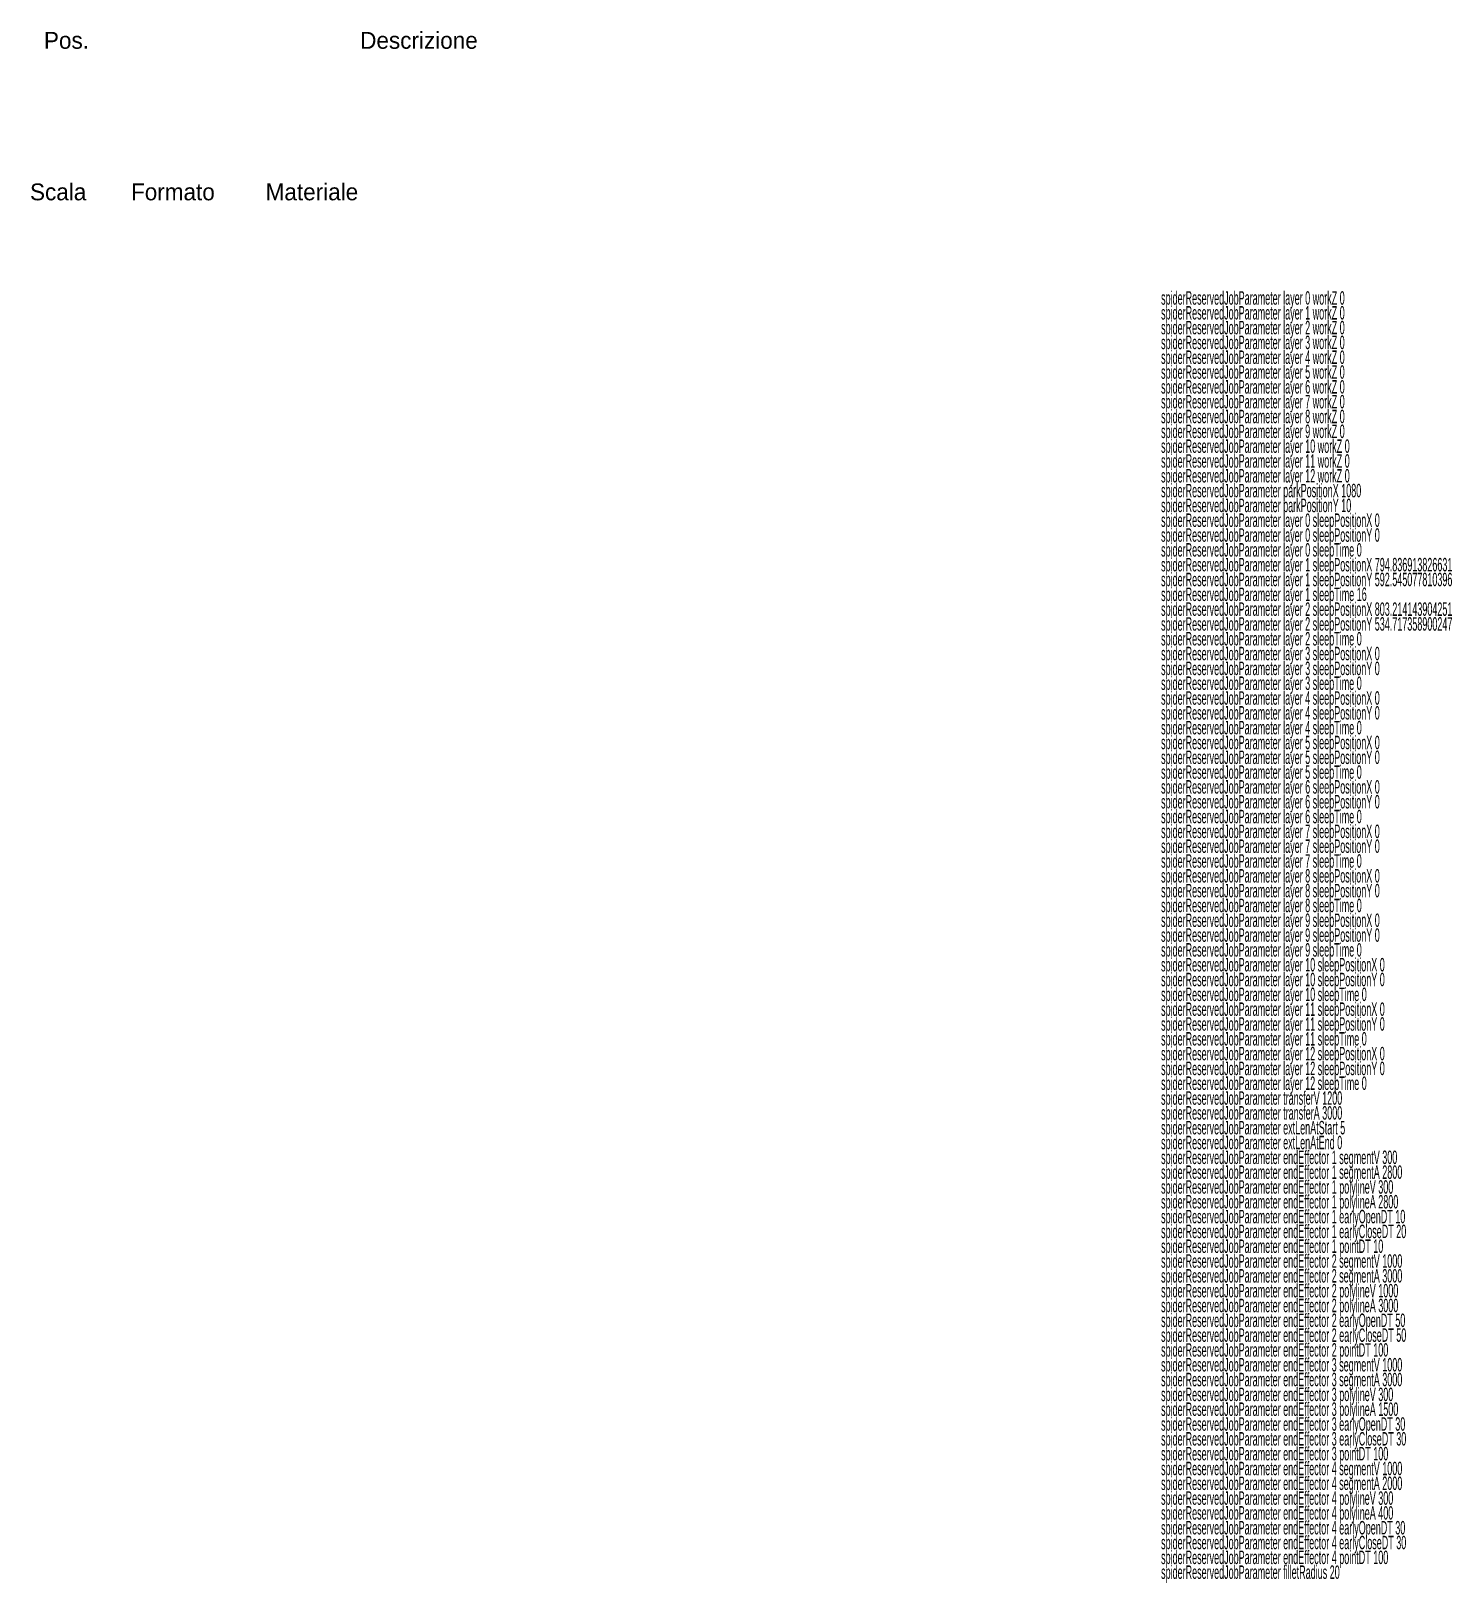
# Model space of a CAD drawing. Extents: x -168 to 1500, y -200 to 419.
# Drawn here: x -167.8 to 43.2, y -199.8 to 30.6 of the extents above.
import ezdxf

# ---------------------------------------------------------------- set-up
doc = ezdxf.new("R2010")
doc.units = 0
doc.linetypes.add('continous', pattern=[0])
doc.layers.get('0').update_dxf_attribs({"linetype": 'CONTINUOUS'})
doc.layers.add('mydBasicLayer', color=3, linetype='continous')

msp = doc.modelspace()

# ---------------------------------------------------------------- texts
for s, p in [('Pos.', (-165.93, 28)), ('Descrizione', (-118.96, 28)), ('Scala', (-168, 5.5)), ('Formato', (-153, 5.5)), ('Materiale', (-133, 5.5))]:
    msp.add_text(s, height=2.5).set_placement(p)
at = {"layer": 'mydBasicLayer', "width": 0.5}
for s, p in [('spiderReservedJobParameter layer 0 workZ 0', (0, -10)), ('spiderReservedJobParameter layer 1 workZ 0', (0, -12.2)), ('spiderReservedJobParameter layer 2 workZ 0', (0, -14.4)), ('spiderReservedJobParameter layer 3 workZ 0', (0, -16.6)), ('spiderReservedJobParameter layer 4 workZ 0', (0, -18.8)), ('spiderReservedJobParameter layer 5 workZ 0', (0, -21)), ('spiderReservedJobParameter layer 6 workZ 0', (0, -23.2)), ('spiderReservedJobParameter layer 7 workZ 0', (0, -25.4)), ('spiderReservedJobParameter layer 8 workZ 0', (0, -27.6)), ('spiderReservedJobParameter layer 9 workZ 0', (0, -29.8)), ('spiderReservedJobParameter layer 10 workZ 0', (0, -32)), ('spiderReservedJobParameter layer 11 workZ 0', (0, -34.2)), ('spiderReservedJobParameter layer 12 workZ 0', (0, -36.4)), ('spiderReservedJobParameter parkPositionX 1080', (0, -38.6)), ('spiderReservedJobParameter parkPositionY 10', (0, -40.8)), ('spiderReservedJobParameter layer 0 sleepPositionX 0', (0, -43)), ('spiderReservedJobParameter layer 0 sleepPositionY 0', (0, -45.2)), ('spiderReservedJobParameter layer 0 sleepTime 0', (0, -47.4)), ('spiderReservedJobParameter layer 1 sleepPositionX 794.836913826631', (0, -49.6)), ('spiderReservedJobParameter layer 1 sleepPositionY 592.545077810396', (0, -51.8)), ('spiderReservedJobParameter layer 1 sleepTime 16', (0, -54)), ('spiderReservedJobParameter layer 2 sleepPositionX 803.214143904251', (0, -56.2)), ('spiderReservedJobParameter layer 2 sleepPositionY 534.717358900247', (0, -58.4)), ('spiderReservedJobParameter layer 2 sleepTime 0', (0, -60.6)), ('spiderReservedJobParameter layer 3 sleepPositionX 0', (0, -62.8)), ('spiderReservedJobParameter layer 3 sleepPositionY 0', (0, -65)), ('spiderReservedJobParameter layer 3 sleepTime 0', (0, -67.2)), ('spiderReservedJobParameter layer 4 sleepPositionX 0', (0, -69.4)), ('spiderReservedJobParameter layer 4 sleepPositionY 0', (0, -71.6)), ('spiderReservedJobParameter layer 4 sleepTime 0', (0, -73.8)), ('spiderReservedJobParameter layer 5 sleepPositionX 0', (0, -76)), ('spiderReservedJobParameter layer 5 sleepPositionY 0', (0, -78.2)), ('spiderReservedJobParameter layer 5 sleepTime 0', (0, -80.4)), ('spiderReservedJobParameter layer 6 sleepPositionX 0', (0, -82.6)), ('spiderReservedJobParameter layer 6 sleepPositionY 0', (0, -84.8)), ('spiderReservedJobParameter layer 6 sleepTime 0', (0, -87)), ('spiderReservedJobParameter layer 7 sleepPositionX 0', (0, -89.2)), ('spiderReservedJobParameter layer 7 sleepPositionY 0', (0, -91.4)), ('spiderReservedJobParameter layer 7 sleepTime 0', (0, -93.6)), ('spiderReservedJobParameter layer 8 sleepPositionX 0', (0, -95.8)), ('spiderReservedJobParameter layer 8 sleepPositionY 0', (0, -98)), ('spiderReservedJobParameter layer 8 sleepTime 0', (0, -100.2)), ('spiderReservedJobParameter layer 9 sleepPositionX 0', (0, -102.4)), ('spiderReservedJobParameter layer 9 sleepPositionY 0', (0, -104.6)), ('spiderReservedJobParameter layer 9 sleepTime 0', (0, -106.8)), ('spiderReservedJobParameter layer 10 sleepPositionX 0', (0, -109)), ('spiderReservedJobParameter layer 10 sleepPositionY 0', (0, -111.2)), ('spiderReservedJobParameter layer 10 sleepTime 0', (0, -113.4)), ('spiderReservedJobParameter layer 11 sleepPositionX 0', (0, -115.6)), ('spiderReservedJobParameter layer 11 sleepPositionY 0', (0, -117.8)), ('spiderReservedJobParameter layer 11 sleepTime 0', (0, -120)), ('spiderReservedJobParameter layer 12 sleepPositionX 0', (0, -122.2)), ('spiderReservedJobParameter layer 12 sleepPositionY 0', (0, -124.4)), ('spiderReservedJobParameter layer 12 sleepTime 0', (0, -126.6)), ('spiderReservedJobParameter transferV 1200', (0, -128.8)), ('spiderReservedJobParameter transferA 3000', (0, -131)), ('spiderReservedJobParameter extLenAtStart 5', (0, -133.2)), ('spiderReservedJobParameter extLenAtEnd 0', (0, -135.4)), ('spiderReservedJobParameter endEffector 1 segmentV 300', (0, -137.6)), ('spiderReservedJobParameter endEffector 1 segmentA 2800', (0, -139.8)), ('spiderReservedJobParameter endEffector 1 polylineV 300', (0, -142)), ('spiderReservedJobParameter endEffector 1 polylineA 2800', (0, -144.2)), ('spiderReservedJobParameter endEffector 1 earlyOpenDT 10', (0, -146.4)), ('spiderReservedJobParameter endEffector 1 earlyCloseDT 20', (0, -148.6)), ('spiderReservedJobParameter endEffector 1 pointDT 10', (0, -150.8)), ('spiderReservedJobParameter endEffector 2 segmentV 1000', (0, -153)), ('spiderReservedJobParameter endEffector 2 segmentA 3000', (0, -155.2)), ('spiderReservedJobParameter endEffector 2 polylineV 1000', (0, -157.4)), ('spiderReservedJobParameter endEffector 2 polylineA 3000', (0, -159.6)), ('spiderReservedJobParameter endEffector 2 earlyOpenDT 50', (0, -161.8)), ('spiderReservedJobParameter endEffector 2 earlyCloseDT 50', (0, -164)), ('spiderReservedJobParameter endEffector 2 pointDT 100', (0, -166.2)), ('spiderReservedJobParameter endEffector 3 segmentV 1000', (0, -168.4)), ('spiderReservedJobParameter endEffector 3 segmentA 3000', (0, -170.6)), ('spiderReservedJobParameter endEffector 3 polylineV 300', (0, -172.8)), ('spiderReservedJobParameter endEffector 3 polylineA 1500', (0, -175)), ('spiderReservedJobParameter endEffector 3 earlyOpenDT 30', (0, -177.2)), ('spiderReservedJobParameter endEffector 3 earlyCloseDT 30', (0, -179.4)), ('spiderReservedJobParameter endEffector 3 pointDT 100', (0, -181.6)), ('spiderReservedJobParameter endEffector 4 segmentV 1000', (0, -183.8)), ('spiderReservedJobParameter endEffector 4 segmentA 2000', (0, -186)), ('spiderReservedJobParameter endEffector 4 polylineV 300', (0, -188.2)), ('spiderReservedJobParameter endEffector 4 polylineA 400', (0, -190.4)), ('spiderReservedJobParameter endEffector 4 earlyOpenDT 30', (0, -192.6)), ('spiderReservedJobParameter endEffector 4 earlyCloseDT 30', (0, -194.8)), ('spiderReservedJobParameter endEffector 4 pointDT 100', (0, -197)), ('spiderReservedJobParameter filletRadius 20', (0, -199.2))]:
    msp.add_text(s, height=2, dxfattribs=at).set_placement(p)

doc.saveas('drawing.dxf')
